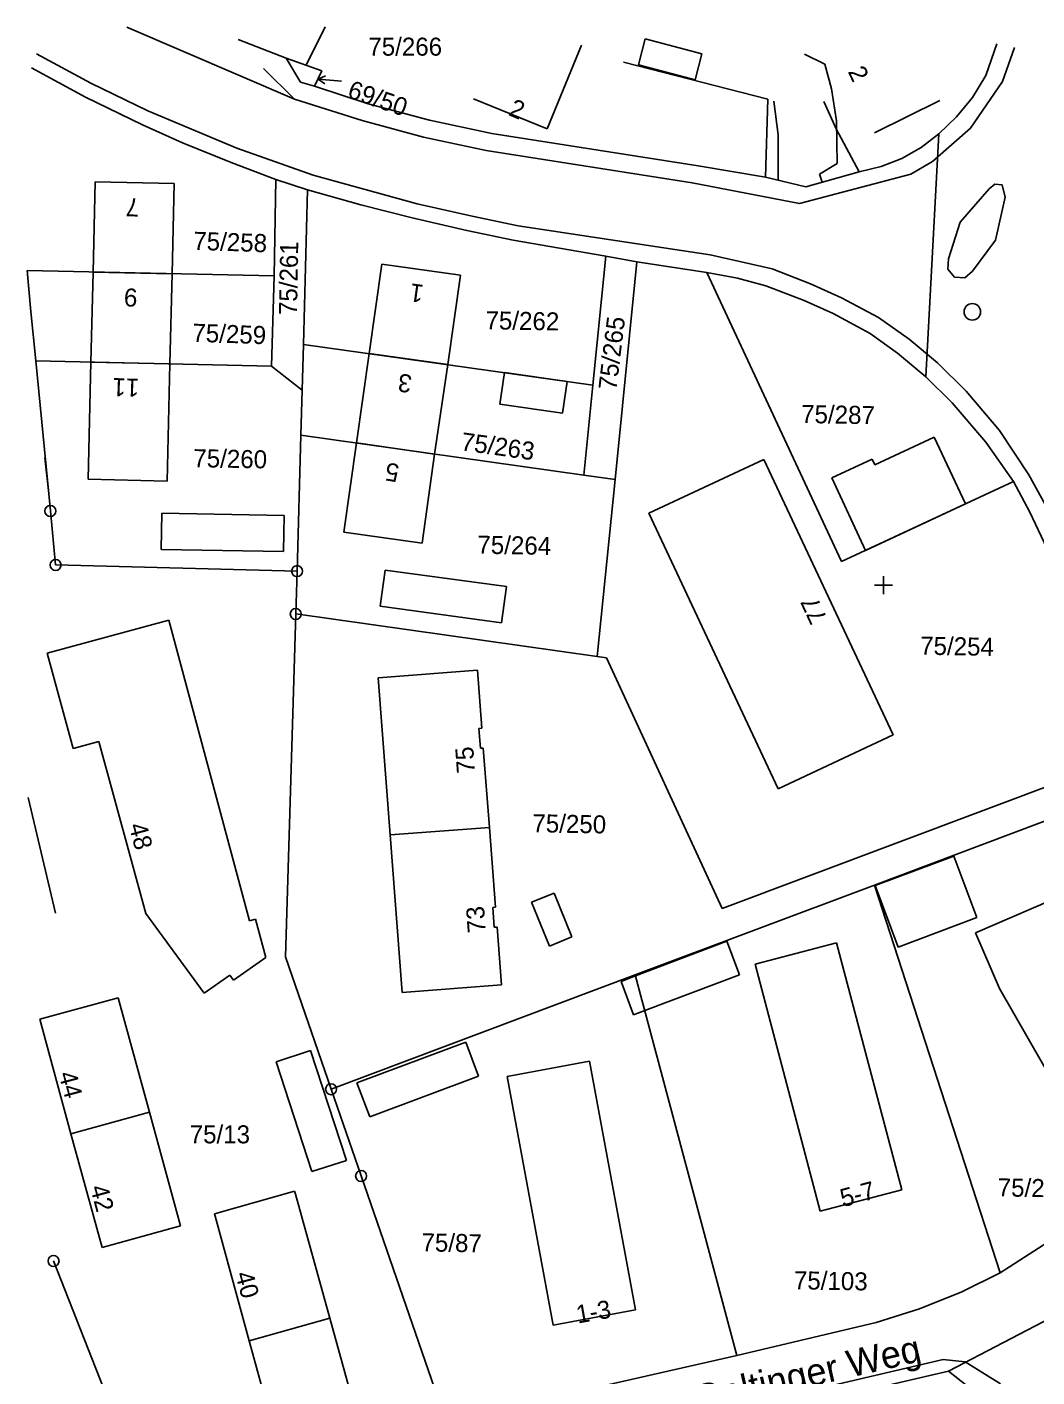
# Model space of a CAD drawing. Extents: x 4459903 to 4460398, y 5304124 to 5304562.
# Drawn here: x 4459905 to 4460017, y 5304412.2 to 5304561.9 of the extents above; entities that cross this region are included whole.
import ezdxf

# ---------------------------------------------------------------- set-up
doc = ezdxf.new("R2010")
doc.units = 0
doc.layers.get('0').update_dxf_attribs({"linetype": 'CONTINUOUS'})
for name, color, linetype in [('1', 7, 'CONTINUOUS'), ('10', 7, 'CONTINUOUS'), ('14', 7, 'CONTINUOUS'), ('15', 7, 'CONTINUOUS'), ('3', 7, 'CONTINUOUS'), ('4', 7, 'CONTINUOUS'), ('5', 7, 'CONTINUOUS'), ('7', 7, 'CONTINUOUS')]:
    doc.layers.add(name, color=color, linetype=linetype)

# ---------------------------------------------------------------- blocks, each defined once
blk = doc.blocks.new('3')
at = {"color": 2}
blk.add_circle((0, 0), 0.917, dxfattribs=at)
blk = doc.blocks.new('10')
at = {"color": 2}
blk.add_circle((0, 0), 0.61, dxfattribs=at)
blk = doc.blocks.new('60')
at = {"color": 2}
for p in [(-2.599995, 0), (-0.799999, 0.449999), (-0.799999, -0.449999)]:
    blk.add_line(p, (0, 0), dxfattribs=at)
blk = doc.blocks.new('400')
at = {"color": 7}
for p, q in [((-1, 0), (0, 0)), ((0, 0), (0, 1)), ((0, 0), (1, 0)), ((0, -1), (0, 0))]:
    blk.add_line(p, q, dxfattribs=at)

msp = doc.modelspace()

# ---------------------------------------------------------------- linework, layer by layer
at = {"layer": '10', "color": 30}
for p, q in [((4459916.08, 5304561.91), (4459934.7, 5304553.92)), ((4459935.98, 5304557.69), (4459938.1, 5304561.94)), ((4459906.09, 5304558.97), (4459912.1, 5304555.7)), ((4459993.5, 5304557.83), (4459991.25, 5304558.92)), ((4460014.52, 5304559.67), (4460013.21, 5304555.89)), ((4459931.25, 5304557.32), (4459934.7, 5304553.92)), ((4459994.24, 5304555.07), (4459993.5, 5304557.83)), ((4459912.1, 5304555.7), (4459918.41, 5304552.65)), ((4460013.21, 5304555.89), (4460009.63, 5304550.71)), ((4459934.7, 5304553.92), (4459942.18, 5304551.56)), ((4459994.24, 5304555.07), (4459994.8, 5304551.53)), ((4459918.41, 5304552.65), (4459928.28, 5304548.5)), ((4459988.3, 5304549.97), (4459987.84, 5304553.72)), ((4459942.18, 5304551.56), (4459948.99, 5304549.7)), ((4459994.86, 5304546.8), (4459994.8, 5304551.53)), ((4459948.99, 5304549.7), (4459955.92, 5304548.23)), ((4459988.33, 5304545.39), (4459988.3, 5304549.97)), ((4460009.63, 5304550.71), (4460005.42, 5304547)), ((4459928.28, 5304548.5), (4459936.74, 5304545.51)), ((4459955.92, 5304548.23), (4459978.78, 5304544.65)), ((4459992.92, 5304545.62), (4459994.86, 5304546.8)), ((4460005.42, 5304547), (4460003.02, 5304545.6)), ((4459936.74, 5304545.51), (4459948.3, 5304542.34)), ((4459988.33, 5304545.39), (4459988.33, 5304544.94)), ((4459990.7, 5304542.36), (4460003.02, 5304545.6)), ((4459992.92, 5304545.62), (4459993.18, 5304544.71)), ((4459978.78, 5304544.65), (4459990.7, 5304542.36)), ((4460008.49, 5304540.3), (4460011.7, 5304543.97)), ((4460011.7, 5304543.97), (4460012.34, 5304544.49)), ((4460012.34, 5304544.49), (4460013.17, 5304544.42)), ((4460013.5, 5304543.05), (4460013.17, 5304544.42)), ((4459948.3, 5304542.34), (4459954.4, 5304540.96)), ((4460012.43, 5304538.3), (4460013.5, 5304543.05)), ((4459954.4, 5304540.96), (4459959.5, 5304539.89)), ((4459959.5, 5304539.89), (4459980.78, 5304536.68)), ((4460007.2, 5304536.22), (4460008.49, 5304540.3)), ((4460009.88, 5304534.86), (4460012.43, 5304538.3)), ((4459980.78, 5304536.68), (4459987.67, 5304535.11)), ((4460007.2, 5304536.22), (4460007.12, 5304535.07)), ((4459987.67, 5304535.11), (4459991.92, 5304533.46)), ((4460007.86, 5304534.2), (4460007.12, 5304535.07)), ((4460009.88, 5304534.86), (4460009.01, 5304534.12)), ((4459991.92, 5304533.46), (4459995.34, 5304531.91)), ((4460007.86, 5304534.2), (4460009.01, 5304534.12)), ((4459995.34, 5304531.91), (4459999.45, 5304529.71)), ((4459999.45, 5304529.71), (4460002.86, 5304527.3)), ((4460002.86, 5304527.3), (4460005.97, 5304524.67)), ((4460005.97, 5304524.67), (4460009.16, 5304521.55)), ((4460009.16, 5304521.55), (4460012.86, 5304517.17)), ((4460016.1, 5304512.26), (4460012.86, 5304517.17)), ((4460016.1, 5304512.26), (4460018.74, 5304507.48)), ((4460006.62, 5304414.1), (4459953.17, 5304401.66)), ((4460006.62, 5304414.1), (4460009.05, 5304413.87)), ((4460009.05, 5304413.87), (4460012.98, 5304411.41))]:
    msp.add_line(p, q, dxfattribs=at)
at = {"layer": '3', "color": 7}
for p, q in [((4459928.42, 5304560.56), (4459933.77, 5304558.48)), ((4460011.33, 5304556.55), (4460012.56, 5304560.06)), ((4459933.77, 5304558.48), (4459937.71, 5304557.07)), ((4459933.77, 5304558.48), (4459935.35, 5304555.82)), ((4459905.5, 5304557.42), (4459911.51, 5304554.15)), ((4459936.89, 5304555.38), (4459937.71, 5304557.07)), ((4459971.16, 5304558.05), (4459987.17, 5304553.93)), ((4459935.35, 5304555.82), (4459936.89, 5304555.38)), ((4459936.89, 5304555.38), (4459942.85, 5304553.42)), ((4460009.88, 5304554.13), (4460011.33, 5304556.55)), ((4459911.51, 5304554.15), (4459917.83, 5304551.1)), ((4459986.91, 5304545.28), (4459987.17, 5304553.93)), ((4460008.1, 5304551.98), (4460009.88, 5304554.13)), ((4459942.85, 5304553.42), (4459949.67, 5304551.59)), ((4459993.37, 5304553.69), (4459994.74, 5304550.66)), ((4459922.27, 5304549.08), (4459917.83, 5304551.1)), ((4459956.58, 5304550.11), (4459949.67, 5304551.59)), ((4460006.12, 5304550.1), (4460008.1, 5304551.98)), ((4459956.58, 5304550.11), (4459979.46, 5304546.52)), ((4459994.74, 5304550.66), (4459997.31, 5304545.87)), ((4460006.12, 5304550.1), (4460004.18, 5304548.58)), ((4460006.12, 5304550.1), (4460004.68, 5304523.14)), ((4459922.27, 5304549.08), (4459927.65, 5304546.9)), ((4460002.02, 5304547.36), (4460004.18, 5304548.58)), ((4459927.65, 5304546.9), (4459932.63, 5304545.03)), ((4459979.46, 5304546.52), (4459986.91, 5304545.28)), ((4459997.31, 5304545.87), (4459999.74, 5304546.45)), ((4459999.74, 5304546.45), (4460002.02, 5304547.36)), ((4459932.63, 5304545.03), (4459932.42, 5304534.32)), ((4459932.63, 5304545.03), (4459936.11, 5304543.89)), ((4459986.91, 5304545.28), (4459991.37, 5304544.2)), ((4459991.37, 5304544.2), (4459997.31, 5304545.87)), ((4459936.11, 5304543.89), (4459935.69, 5304526.73)), ((4459936.11, 5304543.89), (4459942.05, 5304542.22)), ((4459942.05, 5304542.22), (4459947.72, 5304540.77)), ((4459953.79, 5304539.36), (4459947.72, 5304540.77)), ((4459953.79, 5304539.36), (4459958.92, 5304538.29)), ((4459969.2, 5304536.53), (4459958.92, 5304538.29)), ((4459969.2, 5304536.53), (4459967.76, 5304522.19)), ((4459969.2, 5304536.53), (4459972.64, 5304535.88)), ((4459905.02, 5304534.91), (4459905.45, 5304530.36)), ((4459932.42, 5304534.32), (4459905.02, 5304534.91)), ((4459970.23, 5304511.73), (4459972.64, 5304535.88)), ((4459972.64, 5304535.88), (4459980.42, 5304534.7)), ((4459980.42, 5304534.7), (4459995.34, 5304502.63)), ((4459980.42, 5304534.7), (4459983.81, 5304534.08)), ((4459932.12, 5304524.3), (4459932.42, 5304534.32)), ((4459986.94, 5304533.24), (4459983.81, 5304534.08)), ((4459991.19, 5304531.59), (4459986.94, 5304533.24)), ((4459994.4, 5304530.15), (4459991.19, 5304531.59)), ((4459905.45, 5304530.36), (4459905.99, 5304524.89)), ((4459998.51, 5304527.95), (4459994.4, 5304530.15)), ((4459998.51, 5304527.95), (4460001.57, 5304525.77)), ((4459935.55, 5304521.66), (4459935.69, 5304526.73)), ((4459967.76, 5304522.19), (4459935.69, 5304526.73)), ((4460004.68, 5304523.14), (4460001.57, 5304525.77)), ((4459905.99, 5304524.89), (4459907.61, 5304508.25)), ((4459932.12, 5304524.3), (4459905.99, 5304524.89)), ((4459932.12, 5304524.3), (4459935.55, 5304521.66)), ((4460007.63, 5304520.25), (4460004.68, 5304523.14)), ((4459935.4, 5304516.67), (4459935.55, 5304521.66)), ((4459966.75, 5304512.22), (4459967.76, 5304522.19)), ((4460011.33, 5304515.87), (4460007.63, 5304520.25)), ((4459934.97, 5304501.57), (4459935.4, 5304516.67)), ((4459966.75, 5304512.22), (4459935.4, 5304516.67)), ((4460014.4, 5304511.52), (4460011.33, 5304515.87)), ((4459970.23, 5304511.73), (4459966.75, 5304512.22)), ((4459970.23, 5304511.73), (4459968.26, 5304492.09)), ((4460014.4, 5304511.52), (4459995.34, 5304502.63)), ((4460016.24, 5304508.13), (4460014.4, 5304511.52)), ((4459907.61, 5304508.25), (4459908.19, 5304502.26)), ((4460018.12, 5304504.11), (4460016.24, 5304508.13)), ((4459908.19, 5304502.26), (4459934.97, 5304501.57)), ((4459934.82, 5304496.82), (4459934.97, 5304501.57)), ((4459934.82, 5304496.82), (4459933.67, 5304458.79)), ((4459968.26, 5304492.09), (4459934.82, 5304496.82)), ((4459968.26, 5304492.09), (4459969.29, 5304491.94)), ((4459982.12, 5304464.13), (4459969.29, 5304491.94)), ((4460026.46, 5304480.8), (4459982.12, 5304464.13)), ((4459999.01, 5304466.75), (4460027.82, 5304477.59)), ((4459999.01, 5304466.75), (4459972.46, 5304456.78)), ((4459999.01, 5304466.75), (4460012.94, 5304423.74)), ((4459933.67, 5304458.79), (4459938.74, 5304444.1)), ((4459938.74, 5304444.1), (4459972.46, 5304456.78)), ((4459983.72, 5304414.54), (4459972.46, 5304456.78)), ((4459938.74, 5304444.1), (4459942.07, 5304434.47)), ((4460012.94, 5304423.74), (4460044.31, 5304444)), ((4459942.07, 5304434.47), (4459951.55, 5304407.01)), ((4459907.96, 5304425.04), (4459917.52, 5304400.73)), ((4460008.67, 5304421.61), (4460012.94, 5304423.74)), ((4460008.67, 5304421.61), (4460004, 5304419.72)), ((4460004, 5304419.72), (4459999.19, 5304418.22)), ((4460019.4, 5304419.17), (4460007.21, 5304412.83)), ((4459999.19, 5304418.22), (4459983.72, 5304414.54)), ((4459983.72, 5304414.54), (4459959.98, 5304409.15)), ((4460007.21, 5304412.83), (4459979.77, 5304406.46)), ((4460007.21, 5304412.83), (4460014.86, 5304406.81))]:
    msp.add_line(p, q, dxfattribs=at)
at = {"layer": '5', "color": 1}
for p, q in [((4459966.51, 5304559.94), (4459962.71, 5304550.64)), ((4459972.82, 5304557.73), (4459973.57, 5304560.61)), ((4459973.57, 5304560.61), (4459979.86, 5304558.97)), ((4459979.86, 5304558.97), (4459979.1, 5304556.09)), ((4459979.1, 5304556.09), (4459972.82, 5304557.73)), ((4459962.71, 5304550.64), (4459954.55, 5304553.97)), ((4460006.25, 5304553.79), (4459999, 5304550.21)), ((4459912.35, 5304534.74), (4459912.58, 5304544.76)), ((4459912.58, 5304544.76), (4459921.34, 5304544.56)), ((4459921.34, 5304544.56), (4459921.11, 5304534.56)), ((4459912.11, 5304524.76), (4459912.35, 5304534.74)), ((4459912.35, 5304534.74), (4459921.11, 5304534.56)), ((4459921.11, 5304534.56), (4459920.87, 5304524.58)), ((4459942.96, 5304525.71), (4459944.37, 5304535.63)), ((4459944.37, 5304535.63), (4459953.08, 5304534.42)), ((4459953.08, 5304534.42), (4459951.7, 5304524.5)), ((4459941.55, 5304515.8), (4459942.96, 5304525.71)), ((4459951.7, 5304524.5), (4459942.96, 5304525.71)), ((4459911.81, 5304511.76), (4459912.11, 5304524.76)), ((4459920.87, 5304524.58), (4459912.11, 5304524.76)), ((4459920.87, 5304524.58), (4459920.57, 5304511.56)), ((4459951.7, 5304524.5), (4459950.21, 5304514.56)), ((4459957.45, 5304520.11), (4459957.96, 5304523.6)), ((4459957.96, 5304523.6), (4459964.91, 5304522.6)), ((4459964.91, 5304522.6), (4459964.4, 5304519.1)), ((4459964.4, 5304519.1), (4459957.45, 5304520.11)), ((4459999.04, 5304513.35), (4460005.63, 5304516.43)), ((4460005.63, 5304516.43), (4460009.08, 5304509.04)), ((4459940.14, 5304505.91), (4459941.55, 5304515.8)), ((4459950.21, 5304514.56), (4459941.55, 5304515.8)), ((4459907, 5304514.15), (4459907.43, 5304510.17)), ((4459950.21, 5304514.56), (4459948.83, 5304504.69)), ((4459973.97, 5304507.99), (4459986.73, 5304513.97)), ((4459986.73, 5304513.97), (4460001.06, 5304483.41)), ((4459994.27, 5304511.92), (4459998.73, 5304514)), ((4459998.73, 5304514), (4459999.04, 5304513.35)), ((4459920.57, 5304511.56), (4459911.81, 5304511.76)), ((4459998.02, 5304503.88), (4459994.27, 5304511.92)), ((4460009.08, 5304509.04), (4459998.02, 5304503.88)), ((4459919.89, 5304503.99), (4459919.97, 5304508.01)), ((4459919.97, 5304508.01), (4459933.55, 5304507.73)), ((4459933.55, 5304507.73), (4459933.47, 5304503.74)), ((4459988.3, 5304477.43), (4459973.97, 5304507.99)), ((4459948.83, 5304504.69), (4459940.14, 5304505.91)), ((4459933.47, 5304503.74), (4459919.89, 5304503.99)), ((4459944.18, 5304497.68), (4459944.72, 5304501.69)), ((4459944.72, 5304501.69), (4459958.19, 5304499.86)), ((4459958.19, 5304499.86), (4459957.64, 5304495.84)), ((4459957.64, 5304495.84), (4459944.18, 5304497.68)), ((4459907.24, 5304492.48), (4459920.75, 5304496.13)), ((4459920.75, 5304496.13), (4459929.68, 5304462.79)), ((4459910.13, 5304481.88), (4459907.24, 5304492.48)), ((4459943.95, 5304489.75), (4459954.96, 5304490.59)), ((4459945.29, 5304472.3), (4459943.95, 5304489.75)), ((4459954.96, 5304490.59), (4459955.45, 5304484.16)), ((4459955.45, 5304484.16), (4459955.13, 5304484.13)), ((4459955.13, 5304484.13), (4459955.3, 5304481.93)), ((4459912.98, 5304482.66), (4459910.13, 5304481.88)), ((4459918.19, 5304463.6), (4459912.98, 5304482.66)), ((4460001.06, 5304483.41), (4459988.3, 5304477.43)), ((4459955.3, 5304481.93), (4459955.62, 5304481.95)), ((4459955.62, 5304481.95), (4459956.29, 5304473.14)), ((4459905.14, 5304476.46), (4459908.18, 5304463.62)), ((4459945.29, 5304472.3), (4459956.29, 5304473.14)), ((4459956.29, 5304473.14), (4459956.97, 5304464.28)), ((4459946.63, 5304454.82), (4459945.29, 5304472.3)), ((4459999.08, 5304466.69), (4460007.8, 5304469.96)), ((4460007.8, 5304469.96), (4460010.36, 5304463.13)), ((4460010.19, 5304461.44), (4460027.9, 5304469.09)), ((4459960.98, 5304464.85), (4459963.46, 5304465.86)), ((4459963.46, 5304465.86), (4459965.44, 5304460.99)), ((4460001.64, 5304459.86), (4459999.08, 5304466.69)), ((4459956.97, 5304464.28), (4459956.67, 5304464.25)), ((4459956.67, 5304464.25), (4459956.84, 5304462.06)), ((4459962.96, 5304459.98), (4459960.98, 5304464.85)), ((4459924.68, 5304454.75), (4459918.19, 5304463.6)), ((4459929.68, 5304462.79), (4459930.35, 5304462.97)), ((4459930.35, 5304462.97), (4459931.49, 5304458.72)), ((4460010.36, 5304463.13), (4460001.64, 5304459.86)), ((4459956.84, 5304462.06), (4459957.14, 5304462.08)), ((4459957.14, 5304462.08), (4459957.63, 5304455.66)), ((4460012.87, 5304455.28), (4460010.19, 5304461.44)), ((4459965.44, 5304460.99), (4459962.96, 5304459.98)), ((4459972.49, 5304456.67), (4459982.62, 5304460.51)), ((4459982.62, 5304460.51), (4459984.03, 5304456.77)), ((4459985.78, 5304457.96), (4459994.79, 5304460.34)), ((4459994.79, 5304460.34), (4460002.02, 5304432.95)), ((4459931.49, 5304458.72), (4459927.9, 5304456.18)), ((4459927.5, 5304456.74), (4459924.68, 5304454.75)), ((4459927.9, 5304456.18), (4459927.5, 5304456.74)), ((4459970.89, 5304456.06), (4459972.49, 5304456.67)), ((4459984.03, 5304456.77), (4459973.52, 5304452.82)), ((4459992.99, 5304430.57), (4459985.78, 5304457.96)), ((4459957.63, 5304455.66), (4459946.63, 5304454.82)), ((4459972.28, 5304452.35), (4459970.89, 5304456.06)), ((4460019.21, 5304444.16), (4460012.87, 5304455.28)), ((4459906.43, 5304451.85), (4459915.13, 5304454.23)), ((4459915.13, 5304454.23), (4459918.6, 5304441.54)), ((4459973.52, 5304452.82), (4459972.28, 5304452.35)), ((4459909.89, 5304439.16), (4459906.43, 5304451.85)), ((4459941.61, 5304444.82), (4459953.67, 5304449.32)), ((4459953.67, 5304449.32), (4459955.08, 5304445.55)), ((4459932.64, 5304447.15), (4459936.47, 5304448.4)), ((4459936.47, 5304448.4), (4459940.45, 5304436.2)), ((4459936.62, 5304434.95), (4459932.64, 5304447.15)), ((4459958.26, 5304445.51), (4459967.4, 5304447.2)), ((4459967.4, 5304447.2), (4459972.49, 5304419.61)), ((4459943.02, 5304441.05), (4459941.61, 5304444.82)), ((4459955.08, 5304445.55), (4459943.02, 5304441.05)), ((4459963.35, 5304417.92), (4459958.26, 5304445.51)), ((4459909.89, 5304439.16), (4459918.6, 5304441.54)), ((4459918.6, 5304441.54), (4459922.03, 5304428.93)), ((4459913.34, 5304426.53), (4459909.89, 5304439.16)), ((4459940.45, 5304436.2), (4459936.62, 5304434.95)), ((4459925.81, 5304430.29), (4459934.7, 5304432.8)), ((4459934.7, 5304432.8), (4459934.79, 5304432.46)), ((4460002.02, 5304432.95), (4459992.99, 5304430.57)), ((4459934.79, 5304432.46), (4459938.59, 5304418.71)), ((4459925.89, 5304430), (4459925.81, 5304430.29)), ((4459929.67, 5304416.2), (4459925.89, 5304430)), ((4459922.03, 5304428.93), (4459913.34, 5304426.53)), ((4459972.49, 5304419.61), (4459963.35, 5304417.92)), ((4459929.67, 5304416.2), (4459938.59, 5304418.71)), ((4459938.59, 5304418.71), (4459942.5, 5304404.54)), ((4459933.55, 5304402.03), (4459929.67, 5304416.2))]:
    msp.add_line(p, q, dxfattribs=at)

# ---------------------------------------------------------------- block references
at = {"layer": '1'}
for name, p in [('3', (4460009.85, 5304530.34)), ('10', (4459907.61, 5304508.25)), ('10', (4459908.19, 5304502.26)), ('10', (4459934.97, 5304501.57)), ('10', (4459934.82, 5304496.82)), ('10', (4459938.74, 5304444.1)), ('10', (4459942.07, 5304434.47)), ('10', (4459907.96, 5304425.04))]:
    msp.add_blockref(name, p, dxfattribs=at)
at = {"layer": '15'}
msp.add_blockref('400', (4460000, 5304500), dxfattribs=at)
at = {"layer": '4', "xscale": 0.999998, "yscale": 0.999998, "rotation": 175.097611}
msp.add_blockref('60', (4459937.3, 5304556.16), dxfattribs=at)

# ---------------------------------------------------------------- texts
at = {"layer": '14', "color": 7}
msp.add_text('Geltinger Weg', height=3, rotation=13, dxfattribs=at).set_placement((4459979.38, 5304408.19))
at = {"layer": '4', "color": 2}
for s, p in [('75/266', (4459942.87, 5304558.76)), ('75/13', (4459923.06, 5304438.09))]:
    msp.add_text(s, height=2, dxfattribs=at).set_placement(p)
for s, rotation, p in [('69/50', 341, (4459940.44, 5304554.17)), ('75/258', 358, (4459923.43, 5304537.23)), ('75/261', 89, (4459934.96, 5304529.97)), ('75/262', 359, (4459955.85, 5304528.41)), ('75/259', 358, (4459923.33, 5304527.03)), ('75/265', 83, (4459970.36, 5304521.57)), ('75/287', 359, (4459990.85, 5304518.01)), ('75/263', 352, (4459953.05, 5304515)), ('75/260', 359, (4459923.45, 5304513.11)), ('75/264', 359, (4459954.95, 5304503.51)), ('75/254', 359, (4460004.05, 5304492.31)), ('75/250', 359, (4459961.05, 5304472.61)), ('75/249', 359, (4460012.65, 5304432.21)), ('75/87', 359, (4459948.75, 5304426.11)), ('75/103', 359, (4459990.05, 5304421.91))]:
    msp.add_text(s, height=2, rotation=rotation, dxfattribs=at).set_placement(p)
at = {"layer": '7', "color": 1}
for s, rotation, p in [('2', 296, (4459996, 5304557)), ('2', 337, (4459958.3, 5304552.2)), ('7', 178, (4459917.5, 5304542.9)), ('9', 178, (4459917.3, 5304532.9)), ('1', 172, (4459949.1, 5304533.3)), ('11', 178, (4459917.5, 5304522.9)), ('3', 172, (4459947.8, 5304523.3)), ('5', 171, (4459946.4, 5304513.4)), ('77', 115, (4459993.8, 5304496.3)), ('75', 94, (4459954.7, 5304479.2)), ('48', 285, (4459916.29, 5304473.36)), ('73', 94, (4459955.9, 5304461.5)), ('44', 285, (4459908.5, 5304445.8)), ('42', 285, (4459912, 5304433.2)), ('5-7', 15, (4459995.5, 5304431)), ('40', 285, (4459928.1, 5304423.6)), ('1-3', 10, (4459966.1, 5304418.1))]:
    msp.add_text(s, height=2, rotation=rotation, dxfattribs=at).set_placement(p)

doc.saveas('drawing.dxf')
